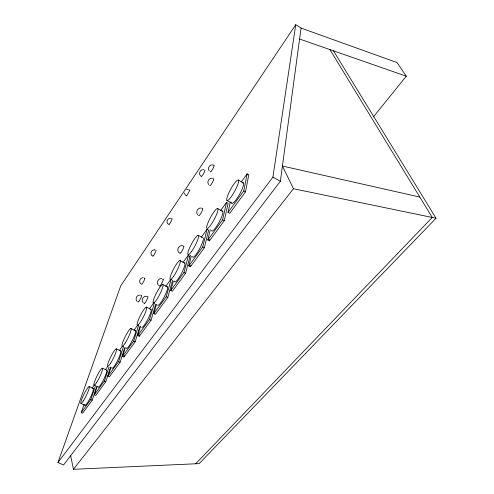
<?xml version="1.0" encoding="UTF-8"?>
<svg xmlns="http://www.w3.org/2000/svg" width="494" height="494" viewBox="0 0 494 494"><rect width="100%" height="100%" fill="white"/><g stroke="black" fill="none" stroke-linecap="round" stroke-linejoin="round"><path stroke-width="0.74" d="M280.357 181.304L301.081 28.028L295.745 24.7L120.69 285.927L57.959 462.532L63.553 464.978L280.357 181.304L272.929 177.093L295.745 24.7M230.321 201.861L228.03 212.408L229.704 213.322L245.487 191.87L248.809 174.783L247.154 173.851L241.282 181.971M228.03 212.408L243.783 190.919L247.154 173.851M210.271 229.716L207.807 239.991L209.444 240.862L224.282 220.688L228.123 203.262L226.511 202.379L220.633 210.506M207.807 239.991L222.621 219.787L226.511 202.379M209.444 240.862L209.789 239.392M191.271 256.306L188.757 265.963L190.357 266.797L204.343 247.79L208.635 230.105L207.06 229.259L201.33 237.169M188.757 265.963L202.713 246.932L207.06 229.259M190.357 266.797L190.74 265.309M173.388 281.105L170.788 290.472L172.357 291.269L185.546 273.336L190.239 255.435L189.35 256.664M170.788 290.472L183.959 272.509L188.696 254.626L182.91 262.623M156.573 304.199L153.813 313.628L155.338 314.394L167.812 297.437L172.647 280.11M153.813 313.628L166.256 296.653L171.14 279.332M140.642 326.071L137.74 335.543L139.234 336.278L151.041 320.229L155.746 304.242M137.74 335.543L149.521 319.476L154.48 302.773M139.234 336.278L139.679 334.821M125.303 347.548L122.506 356.322L123.969 357.026L135.165 341.811L139.876 326.485M122.506 356.322L133.676 341.088L138.647 325.033M123.969 357.026L124.432 355.563M110.94 367.258L108.044 376.039L109.477 376.718L120.11 362.275L124.778 347.64M108.044 376.039L118.653 361.577L123.593 346.22M97.17 386.333L94.305 394.786L95.706 395.435L105.809 381.701L110.644 367.054M94.305 394.786L104.388 381.035L109.007 367.122M84.165 404.178L81.226 412.62L82.603 413.25L92.217 400.177L97.003 386.092M81.226 412.62L90.822 399.535L95.632 385.456M92.106 388.093L94.366 384.974M105.488 369.605L107.754 366.48M119.307 350.512L122.351 346.3M134.047 330.14L137.567 325.28M149.559 308.707L154.017 302.55M165.669 286.452L170.905 279.215M57.959 462.532L272.929 177.093M73.445 469.3L293.461 188.733L436.041 218.249L199.144 463.625L73.445 469.3L70.574 455.307M373.31 117.016L406.272 76.2L397.022 62.565L301.074 28.096M201.429 208.036C197.748 207.239 195.044 212.315 197.822 214.902M195.661 463.78L432.244 217.459L329.899 49.579M186.485 189.634L188.449 189.387M143.149 277.647C140.129 277.548 138.413 281.691 140.673 283.735M154.641 249.841L154.918 249.859C151.763 249.167 149.497 253.558 151.917 255.719M140.105 295.054C136.813 294.634 134.689 299.166 137.171 301.408M161.723 278.511C158.142 278.036 155.838 282.994 158.549 285.421M170.943 218.231C167.812 217.545 165.546 221.905 167.966 224.041M212.451 178.248C209.067 177.519 206.418 181.959 208.666 184.595M203.719 169.708C200.243 168.942 197.952 173.968 200.842 176.092M147.064 296.314C143.421 295.146 140.413 300.278 143.297 302.859M213.167 164.947C209.857 163.897 206.961 168.306 209.221 170.943M182.953 245.771C179.094 244.505 175.913 249.964 178.982 252.669M419.814 197.069L282.42 166.04L293.461 188.733M299.599 39.02L406.272 76.2M80.923 403.419L85.048 405.315M90.822 399.535L92.217 400.177M89.179 386.58L93.273 388.488M104.388 381.035L105.809 381.701M102.4 368.178L106.581 370.154M118.653 361.577L120.11 362.275M116.288 348.844L120.555 350.901M133.676 341.088L135.165 341.811M130.898 328.504L135.504 330.764M149.521 319.476L151.041 320.229M146.57 307.157A10.17 1.667 -63.1 0 1 140.636 321.748A10.17 1.667 -63.1 0 1 138.481 319.63A10.17 1.667 -63.1 0 1 146.57 307.157L151.028 309.392M166.256 296.653L167.812 297.437M162.841 284.519A10.417 1.766 -62.8 0 1 156.95 299.228A10.417 1.766 -62.8 0 1 154.375 297.549A10.417 1.766 -62.8 0 1 162.841 284.519L167.398 286.841M183.959 272.509L185.546 273.336M180.032 260.597L184.688 263.024M202.713 246.932L204.343 247.79M198.224 235.292L202.985 237.83A10.967 2.05 -62.1 0 1 199.094 249.773A10.967 2.05 -62.1 0 1 192.524 256.466M222.621 219.787L224.282 220.688M217.835 208.622A11.319 2.099 -61.7 0 1 210.833 224.924A11.319 2.099 -61.7 0 1 208.345 221.892A11.319 2.099 -61.7 0 1 217.835 208.622L222.72 211.29M226.913 200.447L231.914 203.201M243.783 190.919L245.487 191.87M238.361 180.082A11.695 2.229 -61.2 0 1 231.346 196.6A11.695 2.229 -61.2 0 1 228.277 194.179A11.695 2.229 -61.2 0 1 238.361 180.082L243.363 182.879M185.374 195.26L184.398 193.068M333.419 50.808L436.041 218.249M144.31 278.443A3.569 0.525 -62.6 0 1 144.668 279.196A3.569 0.525 -62.6 0 1 142.599 283.284A3.569 0.525 -62.6 0 1 141.531 283.933M183.441 246.253A4.131 0.704 -62.2 0 1 183.441 248.105A4.131 0.704 -62.2 0 1 180.872 252.7A4.131 0.704 -62.2 0 1 179.995 252.415M204.738 170.127A3.631 0.543 -61.3 0 1 203.534 173.697A3.631 0.543 -61.3 0 1 201.336 176.247M213.599 165.558A3.81 0.593 -61.2 0 1 212.926 168.602A3.81 0.593 -61.2 0 1 210.327 171.739M162.619 279.388A4.057 0.679 -62.7 0 1 163.15 280.252A4.057 0.679 -62.7 0 1 160.809 284.915A4.057 0.679 -62.7 0 1 159.482 285.637M155.931 250.199A3.464 0.494 -62.3 0 1 154.332 254.379A3.464 0.494 -62.3 0 1 152.856 255.497M140.975 295.826A3.73 0.568 -62.9 0 1 141.34 296.709A3.73 0.568 -62.9 0 1 139.172 300.994A3.73 0.568 -62.9 0 1 138.073 301.575M202.281 208.684A4.1 0.698 -61.7 0 1 201.472 212.272A4.1 0.698 -61.7 0 1 198.742 215.359M189.196 189.974A3.501 0.506 -61.6 0 1 189.227 191.246A3.501 0.506 -61.6 0 1 187.047 195.173A3.501 0.506 -61.6 0 1 186.269 195.247M213.247 178.933A3.983 0.655 -61.3 0 1 212.537 182.212A3.983 0.655 -61.3 0 1 209.82 185.404M147.589 296.678A3.909 0.624 -62.9 0 1 146.459 300.673A3.909 0.624 -62.9 0 1 144.223 303.032M171.708 218.749A3.439 0.488 -62 0 1 171.646 220.151A3.439 0.488 -62 0 1 169.516 223.998A3.439 0.488 -62 0 1 168.849 223.918M92.996 388.519A9.361 1.377 -64 0 1 90.396 397.559A9.361 1.377 -64 0 1 84.912 405.055M106.266 370.222A9.54 1.457 -63.8 0 1 103.437 379.948A9.54 1.457 -63.8 0 1 98.01 386.592M120.203 351.006A9.732 1.538 -63.6 0 1 117.535 360.663A9.732 1.538 -63.6 0 1 111.786 367.727M134.868 330.789A9.936 1.63 -63.4 0 1 132.367 340.366A9.936 1.63 -63.4 0 1 126.273 347.887M150.306 309.503A10.158 1.723 -63.1 0 1 148.398 318.179A10.158 1.723 -63.1 0 1 141.673 327.374M167.058 286.81A10.399 1.828 -62.8 0 1 164.101 297.197A10.399 1.828 -62.8 0 1 157.635 304.934M184.305 263.043A10.67 1.933 -62.5 0 1 181.959 272.515A10.67 1.933 -62.5 0 1 174.851 281.963M174.635 281.648A10.67 1.933 -62.5 0 1 174.58 281.061M221.874 211.271A11.3 2.174 -61.6 0 1 219.126 222.177A11.3 2.174 -61.6 0 1 211.537 230.408M242.387 183.002A11.677 2.303 -61.1 0 1 239.911 193.747A11.677 2.303 -61.1 0 1 231.711 202.75M83.356 400.832A9.374 1.334 -63.9 0 0 89.328 386.802A9.374 1.334 -63.9 0 0 82.51 397.386A9.374 1.334 -63.9 0 0 83.356 400.832M96.602 382.541A9.553 1.408 -63.8 0 0 102.579 368.363A9.553 1.408 -63.8 0 0 95.472 379.373A9.553 1.408 -63.8 0 0 96.602 382.541M110.526 363.318A9.744 1.488 -63.6 0 0 116.498 348.999A9.744 1.488 -63.6 0 0 109.088 360.459A9.744 1.488 -63.6 0 0 110.526 363.318M125.186 343.077A9.948 1.575 -63.4 0 0 131.145 328.621A9.948 1.575 -63.4 0 0 123.407 340.57A9.948 1.575 -63.4 0 0 125.186 343.077M173.314 276.714A10.689 1.871 -62.5 0 0 180.267 260.863A10.689 1.871 -62.5 0 0 171.807 272.688A10.689 1.871 -62.5 0 0 173.314 276.714M191.518 251.582A10.985 1.982 -62.1 0 0 198.502 235.502A10.985 1.982 -62.1 0 0 189.548 248.019A10.985 1.982 -62.1 0 0 191.518 251.582"/></g></svg>
